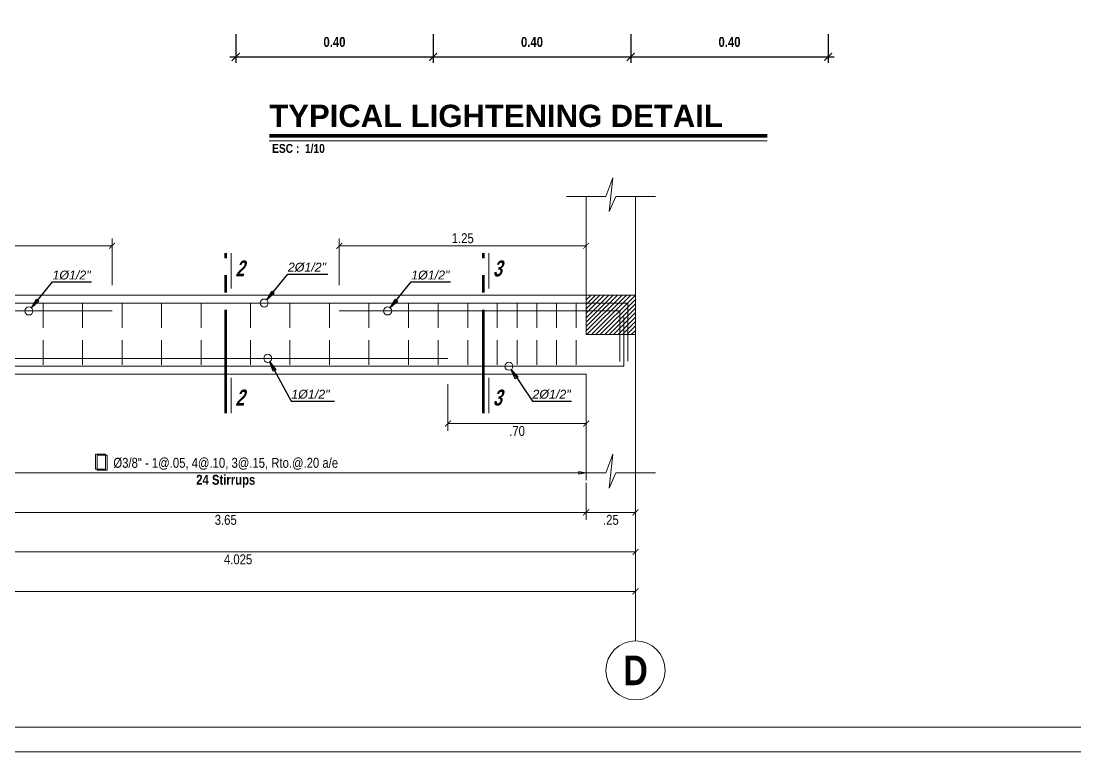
# Model space of a CAD drawing. Header units: millimetres. Extents: x 56 to 215, y 47 to 103.
# Drawn here: x 78.16 to 88.83, y 46.55 to 53.95 of the extents above; entities that cross this region are included whole.
import ezdxf
from ezdxf.enums import TextEntityAlignment as Align

# ---------------------------------------------------------------- set-up
doc = ezdxf.new("R2010")
doc.units = ezdxf.units.MM
doc.linetypes.add('CENTER2', pattern=[28.575, 19.05, -3.175, 3.175, -3.175])
doc.linetypes.add('DASHED2', pattern=[0.375, 0.25, -0.125])
for name, color, linetype, lineweight in [('E_Columna', 3, 'Continuous', 25), ('E_Estribo', 1, 'CENTER2', 20), ('E_Fierros', 2, 'Continuous', 50), ('G_Complemento', 30, 'Continuous', 20), ('G_Cortes', 3, 'Continuous', 60), ('G_Ejes', 253, 'Continuous', 20), ('G_Texto', 122, 'Continuous', 20)]:
    doc.layers.add(name, color=color, linetype=linetype, lineweight=lineweight)
doc.layers.add('G_Acotación', color=171, linetype='Continuous')
doc.styles.add('Acotacion', font='ARIALN.TTF')
doc.styles.add('ARIAL', font='ariali.ttf', dxfattribs={"height": 0.12})
doc.styles.add('Cotas', font='ARIALNB.TTF', dxfattribs={"height": 0.1})
doc.styles.add('Eje', font='ARIALNB.TTF', dxfattribs={"height": 0.3})
doc.styles.add('Notas', font='ARIALNB.TTF', dxfattribs={"height": 0.15})
doc.styles.add('Titulo', font='arialbd.ttf', dxfattribs={"height": 0.2})
doc.styles.add('TITULOS', font='ARIALNB.TTF', dxfattribs={"height": 0.3})
doc.dimstyles.new('110', dxfattribs={"dimtxt": 1, "dimasz": 0.08, "dimexe": 0.06, "dimexo": 0.1, "dimgap": 0.1, "dimtad": 3, "dimtih": 1, "dimtoh": 1, "dimlfac": 0.2, "dimzin": 1, "dimdsep": 46, "dimtxsty": 'Cotas', "dimblk": 'ARCHTICK', "dimcen": 2.5, "dimdle": 0.06, "dimclrt": 3, "dimazin": 0, "dimtp": 0.2, "dimtm": 0.2, "dimtfac": 1, "dimtix": 1, "dimtmove": 1, "dimatfit": 3, "dimldrblk": 'CLOSEDBLANK', "dimfxl": 1, "dimtolj": 1, "dimtzin": 1, "dimarcsym": 0})
doc.dimstyles.new('125', dxfattribs={"dimtxt": 1, "dimasz": 0.06, "dimexe": 0.06, "dimexo": 0.1, "dimgap": 0.08, "dimtad": 3, "dimtih": 1, "dimtoh": 1, "dimlfac": 0.5, "dimzin": 1, "dimdsep": 46, "dimtxsty": 'Cotas', "dimblk": 'ARCHTICK', "dimcen": 2.5, "dimdle": 0.06, "dimclrt": 4, "dimazin": 0, "dimtp": 0.2, "dimtm": 0.2, "dimtfac": 1, "dimtix": 1, "dimtmove": 1, "dimatfit": 3, "dimfxl": 1, "dimtolj": 1, "dimtzin": 1, "dimarcsym": 0})
doc.dimstyles.new('Lenin_25', dxfattribs={"dimscale": 0.5, "dimtxt": 0.2, "dimasz": 0.12, "dimexe": 0.15, "dimexo": 0.2, "dimgap": 0.05, "dimtad": 2, "dimtih": 1, "dimtoh": 1, "dimlfac": 0.5, "dimzin": 4, "dimdsep": 46, "dimtxsty": 'Acotacion', "dimblk": 'ARCHTICK', "dimcen": 0.12, "dimclrd": 256, "dimclre": 256, "dimclrt": 4, "dimazin": 1, "dimtm": 1e-09, "dimtfac": 1, "dimtmove": 2, "dimatfit": 2, "dimldrblk": 'ARCHTICK', "dimfxl": 1, "dimtolj": 1, "dimlwd": 13, "dimlwe": 18, "dimarcsym": 0})

# ---------------------------------------------------------------- blocks, each defined once
blk = doc.blocks.new('Eri')
blk.add_line((-1.7, 0), (0, 0))
blk.add_circle((-2, 0), 0.3)
at = {"color": 1, "style": 'Eje', "flags": 4}
blk.add_attdef('H', text='', height=0.3, dxfattribs=at).set_placement((-2, 0), align=Align.MIDDLE_CENTER)
blk = doc.blocks.new('_ArchTick')
at = {"color": 0, "linetype": 'ByBlock', "const_width": 0.15}
blk.add_lwpolyline([(-0.5, -0.5), (0.5, 0.5)], dxfattribs=at)
blk = doc.blocks.new('*D579')
at = {"layer": 'Defpoints', "color": 0, "transparency": 16777216}
for p in [(59.385, 49.373), (84.385, 49.373), (84.385, 48.173)]:
    blk.add_point(p, dxfattribs=at)
at = {"layer": 'G_Acotación', "lineweight": 18, "transparency": 16777216}
for p, q in [((59.385, 49.273), (59.385, 48.098)), ((84.385, 49.273), (84.385, 48.098))]:
    blk.add_line(p, q, dxfattribs=at)
at = {"layer": 'G_Acotación', "lineweight": 13, "transparency": 16777216}
blk.add_line((59.385, 48.173), (84.385, 48.173), dxfattribs=at)
at = {"layer": 'G_Acotación', "lineweight": 13, "transparency": 16777216, "xscale": 0.06, "yscale": 0.06, "zscale": 0.06, "rotation": 180}
blk.add_blockref('_ArchTick', (59.385, 48.173), dxfattribs=at)
at = {"layer": 'G_Acotación', "lineweight": 13, "transparency": 16777216, "xscale": 0.06, "yscale": 0.06, "zscale": 0.06}
blk.add_blockref('_ArchTick', (84.385, 48.173), dxfattribs=at)
at = {"layer": 'G_Acotación', "color": 4, "lineweight": 5, "transparency": 16777216, "insert": (71.885, 48.097), "char_height": 0.1, "attachment_point": 5, "style": 'Acotacion'}
blk.add_mtext('\\A1;12.500', dxfattribs=at)
blk = doc.blocks.new('*D665')
at = {"layer": 'Defpoints', "color": 0, "transparency": 16777216}
for p in [(76.585, 49.373), (83.885, 49.373), (83.885, 48.973)]:
    blk.add_point(p, dxfattribs=at)
at = {"layer": 'G_Acotación', "lineweight": 18, "transparency": 16777216}
for p, q in [((76.585, 49.273), (76.585, 48.898)), ((83.885, 49.273), (83.885, 48.898))]:
    blk.add_line(p, q, dxfattribs=at)
at = {"layer": 'G_Acotación', "lineweight": 13, "transparency": 16777216}
blk.add_line((76.585, 48.973), (83.885, 48.973), dxfattribs=at)
at = {"layer": 'G_Acotación', "lineweight": 13, "transparency": 16777216, "xscale": 0.06, "yscale": 0.06, "zscale": 0.06, "rotation": 180}
blk.add_blockref('_ArchTick', (76.585, 48.973), dxfattribs=at)
at = {"layer": 'G_Acotación', "lineweight": 13, "transparency": 16777216, "xscale": 0.06, "yscale": 0.06, "zscale": 0.06}
blk.add_blockref('_ArchTick', (83.885, 48.973), dxfattribs=at)
at = {"layer": 'G_Acotación', "color": 4, "lineweight": 5, "transparency": 16777216, "insert": (80.235, 48.897), "char_height": 0.1, "attachment_point": 5, "style": 'Acotacion'}
blk.add_mtext('\\A1;3.65', dxfattribs=at)
blk = doc.blocks.new('*D666')
at = {"layer": 'Defpoints', "color": 0, "transparency": 16777216}
for p in [(83.885, 49.373), (84.385, 49.373), (84.385, 48.973)]:
    blk.add_point(p, dxfattribs=at)
at = {"layer": 'G_Acotación', "lineweight": 18, "transparency": 16777216}
for p, q in [((83.885, 49.273), (83.885, 48.898)), ((84.385, 49.273), (84.385, 48.898))]:
    blk.add_line(p, q, dxfattribs=at)
at = {"layer": 'G_Acotación', "lineweight": 13, "transparency": 16777216}
blk.add_line((83.885, 48.973), (84.385, 48.973), dxfattribs=at)
at = {"layer": 'G_Acotación', "lineweight": 13, "transparency": 16777216, "xscale": 0.06, "yscale": 0.06, "zscale": 0.06, "rotation": 180}
blk.add_blockref('_ArchTick', (83.885, 48.973), dxfattribs=at)
at = {"layer": 'G_Acotación', "lineweight": 13, "transparency": 16777216, "xscale": 0.06, "yscale": 0.06, "zscale": 0.06}
blk.add_blockref('_ArchTick', (84.385, 48.973), dxfattribs=at)
at = {"layer": 'G_Acotación', "color": 4, "lineweight": 5, "transparency": 16777216, "insert": (84.135, 48.897), "char_height": 0.1, "attachment_point": 5, "style": 'Acotacion'}
blk.add_mtext('\\A1;.25', dxfattribs=at)
blk = doc.blocks.new('*D668')
at = {"layer": 'Defpoints', "color": 0, "transparency": 16777216}
for p in [(76.335, 49.373), (84.385, 49.373), (84.385, 48.573)]:
    blk.add_point(p, dxfattribs=at)
at = {"layer": 'G_Acotación', "lineweight": 18, "transparency": 16777216}
for p, q in [((76.335, 49.273), (76.335, 48.498)), ((84.385, 49.273), (84.385, 48.498))]:
    blk.add_line(p, q, dxfattribs=at)
at = {"layer": 'G_Acotación', "lineweight": 13, "transparency": 16777216}
blk.add_line((76.335, 48.573), (84.385, 48.573), dxfattribs=at)
at = {"layer": 'G_Acotación', "lineweight": 13, "transparency": 16777216, "xscale": 0.06, "yscale": 0.06, "zscale": 0.06, "rotation": 180}
blk.add_blockref('_ArchTick', (76.335, 48.573), dxfattribs=at)
at = {"layer": 'G_Acotación', "lineweight": 13, "transparency": 16777216, "xscale": 0.06, "yscale": 0.06, "zscale": 0.06}
blk.add_blockref('_ArchTick', (84.385, 48.573), dxfattribs=at)
at = {"layer": 'G_Acotación', "color": 4, "lineweight": 5, "transparency": 16777216, "insert": (80.36, 48.497), "char_height": 0.1, "attachment_point": 5, "style": 'Acotacion'}
blk.add_mtext('\\A1;4.025', dxfattribs=at)
blk = doc.blocks.new('_ClosedBlank')
at = {"color": 0, "linetype": 'ByBlock', "lineweight": -2}
for p, q in [((-1, 0.17), (0, 0)), ((-1, 0.17), (-1, -0.17)), ((0, 0), (-1, -0.17))]:
    blk.add_line(p, q, dxfattribs=at)
blk = doc.blocks.new('*D586')
at = {"layer": 'Defpoints', "color": 0, "transparency": 16777216}
for p in [(76.585, 50.373), (83.885, 50.373), (83.885, 49.373)]:
    blk.add_point(p, dxfattribs=at)
at = {"layer": 'G_Acotación', "lineweight": 18, "transparency": 16777216}
for p, q in [((76.585, 50.273), (76.585, 49.298)), ((83.885, 50.273), (83.885, 49.298))]:
    blk.add_line(p, q, dxfattribs=at)
at = {"layer": 'G_Acotación', "lineweight": 13, "transparency": 16777216}
blk.add_line((76.66, 49.373), (83.81, 49.373), dxfattribs=at)
at = {"layer": 'G_Acotación', "lineweight": 13, "transparency": 16777216, "xscale": 0.075, "yscale": 0.075, "zscale": 0.075, "rotation": 180}
blk.add_blockref('_ClosedBlank', (76.585, 49.373), dxfattribs=at)
at = {"layer": 'G_Acotación', "lineweight": 13, "transparency": 16777216, "xscale": 0.075, "yscale": 0.075, "zscale": 0.075}
blk.add_blockref('_ClosedBlank', (83.885, 49.373), dxfattribs=at)
at = {"layer": 'G_Acotación', "color": 4, "lineweight": 5, "transparency": 16777216, "insert": (80.235, 49.465), "char_height": 0.1, "attachment_point": 5, "style": 'Acotacion'}
blk.add_mtext('\\A1;Ø3/8" - 1@.05, 4@.10, 3@.15, Rto.@.20 a/e', dxfattribs=at)
blk = doc.blocks.new('*D591')
at = {"layer": 'Defpoints', "color": 0, "transparency": 16777216}
for p in [(76.585, 51.673), (76.585, 51.173), (79.085, 51.173)]:
    blk.add_point(p, dxfattribs=at)
at = {"layer": 'G_Acotación', "lineweight": 18, "transparency": 16777216}
for p, q in [((76.585, 51.273), (76.585, 51.748)), ((79.085, 51.273), (79.085, 51.748))]:
    blk.add_line(p, q, dxfattribs=at)
at = {"layer": 'G_Acotación', "lineweight": 13, "transparency": 16777216}
blk.add_line((79.085, 51.673), (76.585, 51.673), dxfattribs=at)
at = {"layer": 'G_Acotación', "lineweight": 13, "transparency": 16777216, "xscale": 0.06, "yscale": 0.06, "zscale": 0.06, "rotation": 180}
blk.add_blockref('_ArchTick', (76.585, 51.673), dxfattribs=at)
at = {"layer": 'G_Acotación', "lineweight": 13, "transparency": 16777216, "xscale": 0.06, "yscale": 0.06, "zscale": 0.06}
blk.add_blockref('_ArchTick', (79.085, 51.673), dxfattribs=at)
at = {"layer": 'G_Acotación', "color": 4, "lineweight": 5, "transparency": 16777216, "insert": (77.835, 51.749), "char_height": 0.1, "attachment_point": 5, "style": 'Acotacion'}
blk.add_mtext('\\A1;1.25', dxfattribs=at)
blk = doc.blocks.new('*D592')
at = {"layer": 'Defpoints', "color": 0, "transparency": 16777216}
for p in [(81.385, 51.673), (81.385, 51.173), (83.885, 51.173)]:
    blk.add_point(p, dxfattribs=at)
at = {"layer": 'G_Acotación', "lineweight": 18, "transparency": 16777216}
for p, q in [((81.385, 51.273), (81.385, 51.748)), ((83.885, 51.273), (83.885, 51.748))]:
    blk.add_line(p, q, dxfattribs=at)
at = {"layer": 'G_Acotación', "lineweight": 13, "transparency": 16777216}
blk.add_line((83.885, 51.673), (81.385, 51.673), dxfattribs=at)
at = {"layer": 'G_Acotación', "lineweight": 13, "transparency": 16777216, "xscale": 0.06, "yscale": 0.06, "zscale": 0.06, "rotation": 180}
blk.add_blockref('_ArchTick', (81.385, 51.673), dxfattribs=at)
at = {"layer": 'G_Acotación', "lineweight": 13, "transparency": 16777216, "xscale": 0.06, "yscale": 0.06, "zscale": 0.06}
blk.add_blockref('_ArchTick', (83.885, 51.673), dxfattribs=at)
at = {"layer": 'G_Acotación', "color": 4, "lineweight": 5, "transparency": 16777216, "insert": (82.635, 51.749), "char_height": 0.1, "attachment_point": 5, "style": 'Acotacion'}
blk.add_mtext('\\A1;1.25', dxfattribs=at)
blk = doc.blocks.new('*D597')
at = {"layer": 'Defpoints', "color": 0, "transparency": 16777216}
for p in [(82.485, 50.373), (83.885, 50.373), (83.885, 49.873)]:
    blk.add_point(p, dxfattribs=at)
at = {"layer": 'G_Acotación', "lineweight": 18, "transparency": 16777216}
for p, q in [((82.485, 50.273), (82.485, 49.798)), ((83.885, 50.273), (83.885, 49.798))]:
    blk.add_line(p, q, dxfattribs=at)
at = {"layer": 'G_Acotación', "lineweight": 13, "transparency": 16777216}
blk.add_line((82.485, 49.873), (83.885, 49.873), dxfattribs=at)
at = {"layer": 'G_Acotación', "lineweight": 13, "transparency": 16777216, "xscale": 0.06, "yscale": 0.06, "zscale": 0.06, "rotation": 180}
blk.add_blockref('_ArchTick', (82.485, 49.873), dxfattribs=at)
at = {"layer": 'G_Acotación', "lineweight": 13, "transparency": 16777216, "xscale": 0.06, "yscale": 0.06, "zscale": 0.06}
blk.add_blockref('_ArchTick', (83.885, 49.873), dxfattribs=at)
at = {"layer": 'G_Acotación', "color": 4, "lineweight": 5, "transparency": 16777216, "insert": (83.185, 49.797), "char_height": 0.1, "attachment_point": 5, "style": 'Acotacion'}
blk.add_mtext('\\A1;.70', dxfattribs=at)
blk = doc.blocks.new('VIGA01')
at = {"linetype": 'CENTER2', "lineweight": 60, "ltscale": 0.05}
blk.add_line((0, -1.087), (0, 0.387), dxfattribs=at)
at = {"lineweight": 20}
for p, q in [((0.05, 0.062), (0.05, 0.387)), ((0.05, -0.762), (0.05, -1.087))]:
    blk.add_line(p, q, dxfattribs=at)
at = {"ltscale": 1.1, "style": 'Notas', "oblique": 15.64103, "width": 0.871134, "flags": 4}
blk.add_attdef('C0', text='', height=0.1466, dxfattribs=at).set_placement((0.1748, 0.2459), align=Align.MIDDLE_CENTER)
blk.add_attdef('C1', text='', height=0.1466, rotation=360, dxfattribs=at).set_placement((0.1748, -0.943), align=Align.MIDDLE_CENTER)
blk = doc.blocks.new('*D619')
at = {"layer": 'Defpoints', "color": 0, "transparency": 16777216}
for p in [(84.336, 53.916), (86.336, 53.916), (86.336, 53.586)]:
    blk.add_point(p, dxfattribs=at)
at = {"layer": 'G_Acotación', "color": 0, "lineweight": -2, "transparency": 16777216}
for p, q in [((84.336, 53.816), (84.336, 53.526)), ((86.336, 53.816), (86.336, 53.526)), ((84.276, 53.586), (86.396, 53.586))]:
    blk.add_line(p, q, dxfattribs=at)
at = {"layer": 'G_Acotación', "color": 0, "lineweight": -2, "transparency": 16777216, "xscale": 0.08, "yscale": 0.08, "zscale": 0.08, "rotation": 180}
blk.add_blockref('_ArchTick', (84.336, 53.586), dxfattribs=at)
at = {"layer": 'G_Acotación', "color": 0, "lineweight": -2, "transparency": 16777216, "xscale": 0.08, "yscale": 0.08, "zscale": 0.08}
blk.add_blockref('_ArchTick', (86.336, 53.586), dxfattribs=at)
at = {"layer": 'G_Acotación', "color": 3, "lineweight": 5, "transparency": 16777216, "insert": (85.336, 53.737), "char_height": 0.1, "attachment_point": 5, "style": 'Cotas'}
blk.add_mtext('\\A1;0.40', dxfattribs=at)
blk = doc.blocks.new('*D623')
at = {"layer": 'Defpoints', "color": 0, "transparency": 16777216}
for p in [(80.336, 53.916), (82.336, 53.916), (82.336, 53.586)]:
    blk.add_point(p, dxfattribs=at)
at = {"layer": 'G_Acotación', "color": 0, "lineweight": -2, "transparency": 16777216}
for p, q in [((80.336, 53.816), (80.336, 53.526)), ((82.336, 53.816), (82.336, 53.526)), ((80.276, 53.586), (82.396, 53.586))]:
    blk.add_line(p, q, dxfattribs=at)
at = {"layer": 'G_Acotación', "color": 0, "lineweight": -2, "transparency": 16777216, "xscale": 0.08, "yscale": 0.08, "zscale": 0.08, "rotation": 180}
blk.add_blockref('_ArchTick', (80.336, 53.586), dxfattribs=at)
at = {"layer": 'G_Acotación', "color": 0, "lineweight": -2, "transparency": 16777216, "xscale": 0.08, "yscale": 0.08, "zscale": 0.08}
blk.add_blockref('_ArchTick', (82.336, 53.586), dxfattribs=at)
at = {"layer": 'G_Acotación', "color": 3, "lineweight": 5, "transparency": 16777216, "insert": (81.336, 53.737), "char_height": 0.1, "attachment_point": 5, "style": 'Cotas'}
blk.add_mtext('\\A1;0.40', dxfattribs=at)
blk = doc.blocks.new('*D624')
at = {"layer": 'Defpoints', "color": 0, "transparency": 16777216}
for p in [(82.336, 53.916), (84.336, 53.916), (84.336, 53.586)]:
    blk.add_point(p, dxfattribs=at)
at = {"layer": 'G_Acotación', "color": 0, "lineweight": -2, "transparency": 16777216}
for p, q in [((82.336, 53.816), (82.336, 53.526)), ((84.336, 53.816), (84.336, 53.526)), ((82.276, 53.586), (84.396, 53.586))]:
    blk.add_line(p, q, dxfattribs=at)
at = {"layer": 'G_Acotación', "color": 0, "lineweight": -2, "transparency": 16777216, "xscale": 0.08, "yscale": 0.08, "zscale": 0.08, "rotation": 180}
blk.add_blockref('_ArchTick', (82.336, 53.586), dxfattribs=at)
at = {"layer": 'G_Acotación', "color": 0, "lineweight": -2, "transparency": 16777216, "xscale": 0.08, "yscale": 0.08, "zscale": 0.08}
blk.add_blockref('_ArchTick', (84.336, 53.586), dxfattribs=at)
at = {"layer": 'G_Acotación', "color": 3, "lineweight": 5, "transparency": 16777216, "insert": (83.336, 53.737), "char_height": 0.1, "attachment_point": 5, "style": 'Cotas'}
blk.add_mtext('\\A1;0.40', dxfattribs=at)
blk = doc.blocks.new('*D632')
at = {"layer": 'Defpoints', "color": 0, "transparency": 16777216}
for p in [(84.336, 53.916), (86.336, 53.916), (86.336, 53.586)]:
    blk.add_point(p, dxfattribs=at)
at = {"layer": 'G_Acotación', "color": 0, "lineweight": -2, "transparency": 16777216}
for p, q in [((84.336, 53.816), (84.336, 53.526)), ((86.336, 53.816), (86.336, 53.526)), ((84.276, 53.586), (86.396, 53.586))]:
    blk.add_line(p, q, dxfattribs=at)
at = {"layer": 'G_Acotación', "color": 0, "lineweight": -2, "transparency": 16777216, "xscale": 0.08, "yscale": 0.08, "zscale": 0.08, "rotation": 180}
blk.add_blockref('_ArchTick', (84.336, 53.586), dxfattribs=at)
at = {"layer": 'G_Acotación', "color": 0, "lineweight": -2, "transparency": 16777216, "xscale": 0.08, "yscale": 0.08, "zscale": 0.08}
blk.add_blockref('_ArchTick', (86.336, 53.586), dxfattribs=at)
at = {"layer": 'G_Acotación', "color": 3, "lineweight": 5, "transparency": 16777216, "insert": (85.336, 53.737), "char_height": 0.1, "attachment_point": 5, "style": 'Cotas'}
blk.add_mtext('\\A1;0.40', dxfattribs=at)
blk = doc.blocks.new('*D636')
at = {"layer": 'Defpoints', "color": 0, "transparency": 16777216}
for p in [(80.336, 53.916), (82.336, 53.916), (82.336, 53.586)]:
    blk.add_point(p, dxfattribs=at)
at = {"layer": 'G_Acotación', "color": 0, "lineweight": -2, "transparency": 16777216}
for p, q in [((80.336, 53.816), (80.336, 53.526)), ((82.336, 53.816), (82.336, 53.526)), ((80.276, 53.586), (82.396, 53.586))]:
    blk.add_line(p, q, dxfattribs=at)
at = {"layer": 'G_Acotación', "color": 0, "lineweight": -2, "transparency": 16777216, "xscale": 0.08, "yscale": 0.08, "zscale": 0.08, "rotation": 180}
blk.add_blockref('_ArchTick', (80.336, 53.586), dxfattribs=at)
at = {"layer": 'G_Acotación', "color": 0, "lineweight": -2, "transparency": 16777216, "xscale": 0.08, "yscale": 0.08, "zscale": 0.08}
blk.add_blockref('_ArchTick', (82.336, 53.586), dxfattribs=at)
at = {"layer": 'G_Acotación', "color": 3, "lineweight": 5, "transparency": 16777216, "insert": (81.336, 53.737), "char_height": 0.1, "attachment_point": 5, "style": 'Cotas'}
blk.add_mtext('\\A1;0.40', dxfattribs=at)
blk = doc.blocks.new('*D637')
at = {"layer": 'Defpoints', "color": 0, "transparency": 16777216}
for p in [(82.336, 53.916), (84.336, 53.916), (84.336, 53.586)]:
    blk.add_point(p, dxfattribs=at)
at = {"layer": 'G_Acotación', "color": 0, "lineweight": -2, "transparency": 16777216}
for p, q in [((82.336, 53.816), (82.336, 53.526)), ((84.336, 53.816), (84.336, 53.526)), ((82.276, 53.586), (84.396, 53.586))]:
    blk.add_line(p, q, dxfattribs=at)
at = {"layer": 'G_Acotación', "color": 0, "lineweight": -2, "transparency": 16777216, "xscale": 0.08, "yscale": 0.08, "zscale": 0.08, "rotation": 180}
blk.add_blockref('_ArchTick', (82.336, 53.586), dxfattribs=at)
at = {"layer": 'G_Acotación', "color": 0, "lineweight": -2, "transparency": 16777216, "xscale": 0.08, "yscale": 0.08, "zscale": 0.08}
blk.add_blockref('_ArchTick', (84.336, 53.586), dxfattribs=at)
at = {"layer": 'G_Acotación', "color": 3, "lineweight": 5, "transparency": 16777216, "insert": (83.336, 53.737), "char_height": 0.1, "attachment_point": 5, "style": 'Cotas'}
blk.add_mtext('\\A1;0.40', dxfattribs=at)
blk = doc.blocks.new('Titulo')
at = {"style": 'Titulo', "oblique": 20, "flags": 4}
blk.add_attdef('TITULO', (0.026, 0.189), '', height=0.3, dxfattribs=at)
at = {"oblique": 20, "flags": 4}
blk.add_attdef('ESCALA', (0.26, -0.101), '', height=0.11, dxfattribs=at)

msp = doc.modelspace()

# ---------------------------------------------------------------- hatches: boundary and pattern name
at = {"layer": 'E_Columna', "lineweight": 5}
h = msp.add_hatch(dxfattribs=at)
h.set_pattern_fill('LINE', color=256, scale=0.01, angle=45, style=0)
h.set_pattern_definition([(45, (-1026.8385, -744.212515), (-0.0224506403, 0.0224506403), [])])
h.paths.add_polyline_path([(83.8851, 50.7731), (84.3851, 50.7731), (84.3851, 51.1731), (83.8851, 51.1731)])

# ---------------------------------------------------------------- linework, layer by layer
at = {"lineweight": 5}
for points in [[(97.6255, 46.547), (97.6255, 74.1029), (56.5755, 74.1029), (56.5755, 46.547)], [(97.3755, 46.797), (97.3755, 73.8529), (56.8255, 73.8529), (56.8255, 46.797)]]:
    msp.add_lwpolyline(points, close=True, dxfattribs=at)
at = {"layer": 'E_Columna', "lineweight": 5}
msp.add_lwpolyline([(83.8851, 50.7731), (84.3851, 50.7731), (84.3851, 51.1731), (83.8851, 51.1731)], close=True, dxfattribs=at)
at = {"layer": 'E_Estribo', "linetype": 'DASHED2', "lineweight": 5}
for p, q in [((78.3851, 51.0931), (78.3851, 50.4531)), ((78.7851, 51.0931), (78.7851, 50.4531)), ((79.1851, 51.0931), (79.1851, 50.4531)), ((79.5851, 51.0931), (79.5851, 50.4531)), ((79.9851, 51.0931), (79.9851, 50.4531)), ((80.4851, 51.0931), (80.4851, 50.4531)), ((80.8851, 51.0931), (80.8851, 50.4531)), ((81.2851, 51.0931), (81.2851, 50.4531)), ((81.6851, 51.0931), (81.6851, 50.4531)), ((82.0851, 51.0931), (82.0851, 50.4531)), ((82.3851, 51.0931), (82.3851, 50.4531)), ((82.6851, 51.0931), (82.6851, 50.4531)), ((82.9851, 51.0931), (82.9851, 50.4531)), ((83.1851, 51.0931), (83.1851, 50.4531)), ((83.3851, 51.0931), (83.3851, 50.4531)), ((83.5851, 51.0931), (83.5851, 50.4531)), ((83.7851, 51.0931), (83.7851, 50.4531))]:
    msp.add_line(p, q, dxfattribs=at)
at = {"layer": 'E_Estribo', "lineweight": 5}
for points in [[(78.9171, 49.4114), (79.0171, 49.4114), (79.0171, 49.5614), (78.9171, 49.5614)], [(78.9348, 49.4012), (79.0348, 49.4012), (79.0348, 49.5512), (78.9348, 49.5512)]]:
    msp.add_lwpolyline(points, close=True, dxfattribs=at)
at = {"layer": 'E_Fierros', "lineweight": 5}
for p, q in [((84.3051, 51.0931), (57.8651, 51.0931)), ((73.1851, 51.0131), (79.0851, 51.0131)), ((81.3851, 51.0131), (84.2251, 51.0131)), ((84.2251, 51.0131), (84.2251, 50.5004)), ((84.3051, 51.0931), (84.3051, 50.5037)), ((84.2651, 50.4531), (84.2651, 50.9531)), ((82.4851, 50.5331), (77.9851, 50.5331)), ((84.2651, 50.4531), (59.5051, 50.4531))]:
    msp.add_line(p, q, dxfattribs=at)
at = {"layer": 'G_Complemento', "lineweight": 5}
msp.add_lwpolyline([(76.5851, 50.3731), (83.8851, 50.3731), (83.8851, 49.3731), (84.0851, 49.3731), (84.1534, 49.5626), (84.1169, 49.2192), (84.1851, 49.3731), (84.3851, 49.3731), (84.3851, 52.1731), (84.1851, 52.1731), (84.1169, 52.0192), (84.1534, 52.3626), (84.0851, 52.1731), (83.8851, 52.1731), (83.8851, 51.1731), (76.5851, 51.1731)], dxfattribs=at)
at = {"layer": 'G_Cortes', "lineweight": 5}
for points in [[(83.6851, 52.1731), (84.0851, 52.1731), (84.1534, 52.3626), (84.1169, 52.0192), (84.1851, 52.1731), (84.3851, 52.1731), (84.5851, 52.1731)], [(83.6851, 49.3731), (84.0851, 49.3731), (84.1534, 49.5626), (84.1169, 49.2192), (84.1851, 49.3731), (84.3851, 49.3731), (84.5851, 49.3731)]]:
    msp.add_lwpolyline(points, dxfattribs=at)
at = {"layer": 'G_Texto', "lineweight": 5, "const_width": 0.0375}
msp.add_lwpolyline([(80.6763, 52.786), (85.718, 52.786)], dxfattribs=at)
at = {"layer": 'G_Texto', "lineweight": 5}
msp.add_lwpolyline([(80.6763, 52.7348), (85.718, 52.7348)], dxfattribs=at)
for centre in [(80.6251, 51.0931), (78.2418, 51.0131), (81.8746, 51.0131), (80.6604, 50.5331), (83.1021, 50.4531)]:
    msp.add_circle(centre, 0.041, dxfattribs=at)

# ---------------------------------------------------------------- block references
at = {"layer": 'G_Cortes', "lineweight": 5}
ref = msp.add_blockref('VIGA01', (80.2351, 51.1731), dxfattribs=dict(at, xscale=1.099999999999909, yscale=1.099999999999909, zscale=1.099999999999909))
ref.add_attrib('C1', '2', dxfattribs={"layer": '0', "ltscale": 1.1, "height": 0.1613, "rotation": 360, "style": 'Notas', "oblique": 15.64103, "width": 0.871134}).set_placement((80.3774, 50.1358), align=Align.MIDDLE_CENTER)
ref.add_attrib('C0', '2', dxfattribs={"layer": '0', "ltscale": 1.1, "height": 0.1613, "style": 'Notas', "oblique": 15.64103, "width": 0.871134}).set_placement((80.3774, 51.4436), align=Align.MIDDLE_CENTER)
ref = msp.add_blockref('VIGA01', (82.8436, 51.1731), dxfattribs=dict(at, xscale=1.099999999999909, yscale=1.099999999999909, zscale=1.099999999999909))
ref.add_attrib('C1', '3', dxfattribs={"layer": '0', "ltscale": 1.1, "height": 0.1613, "rotation": 360, "style": 'Notas', "oblique": 15.64103, "width": 0.871134}).set_placement((82.9859, 50.1358), align=Align.MIDDLE_CENTER)
ref.add_attrib('C0', '3', dxfattribs={"layer": '0', "ltscale": 1.1, "height": 0.1613, "style": 'Notas', "oblique": 15.64103, "width": 0.871134}).set_placement((82.9859, 51.4436), align=Align.MIDDLE_CENTER)
at = {"layer": 'G_Ejes', "lineweight": 5}
ref = msp.add_blockref('Eri', (84.3851, 49.3731), dxfattribs=dict(at, rotation=90))
ref.add_attrib('H', 'D', dxfattribs={"layer": '0', "color": 1, "height": 0.3, "style": 'Eje', "flags": 4}).set_placement((84.3851, 47.3731), align=Align.MIDDLE_CENTER)
at = {"layer": 'G_Texto', "lineweight": 5}
ref = msp.add_blockref('Titulo', (80.6763, 52.7348), dxfattribs=dict(at, xscale=0.75, yscale=0.75, zscale=0.75))
ref.add_attrib('TITULO', 'TYPICAL LIGHTENING DETAIL', (80.6763, 52.8769), dxfattribs={"layer": '0', "height": 0.225, "style": 'Titulo', "flags": 4})
ref.add_attrib('ESCALA', ' ESC :  1/10', (80.6763, 52.6141), dxfattribs={"layer": '0', "height": 0.09, "style": 'Cotas', "flags": 4})

# ---------------------------------------------------------------- texts
at = {"layer": 'G_Texto', "lineweight": 5, "style": 'ARIAL'}
for s, p in [('2Ø1/2"', (80.864, 51.4118)), ('1Ø1/2"', (78.4807, 51.3318)), ('1Ø1/2"', (82.1135, 51.3318)), ('1Ø1/2"', (80.8993, 50.1246)), ('2Ø1/2"', (83.341, 50.1246))]:
    msp.add_text(s, height=0.09, dxfattribs=at).set_placement(p)
at = {"layer": 'G_Texto', "color": 0, "lineweight": 5, "style": 'TITULOS'}
msp.add_text('24 Stirrups', height=0.1, dxfattribs=at).set_placement((80.2351, 49.3531), align=Align.TOP_CENTER)

# ---------------------------------------------------------------- dimensions: what is measured, and where the dimension line sits
at = {"layer": 'G_Acotación', "lineweight": 5}
for base, p1, p2, picture, middle in [((82.3357, 53.5864), (80.3357, 53.9164), (82.3357, 53.9164), '*D623', (81.3357, 53.7374)), ((82.3357, 53.5864), (80.3357, 53.9164), (82.3357, 53.9164), '*D636', (81.3357, 53.7374)), ((84.3357, 53.5864), (82.3357, 53.9164), (84.3357, 53.9164), '*D624', (83.3357, 53.7374)), ((84.3357, 53.5864), (82.3357, 53.9164), (84.3357, 53.9164), '*D637', (83.3357, 53.7374)), ((86.3357, 53.5864), (84.3357, 53.9164), (86.3357, 53.9164), '*D619', (85.3357, 53.7374)), ((86.3357, 53.5864), (84.3357, 53.9164), (86.3357, 53.9164), '*D632', (85.3357, 53.7374))]:
    dim = msp.add_linear_dim(base=base, p1=p1, p2=p2, dimstyle='110', dxfattribs=at)
    dim.commit()
    dim.dimension.update_dxf_attribs({"geometry": picture, "text_midpoint": middle})
for base, p1, p2, override, picture, middle in [((76.5851, 51.6731), (79.0851, 51.1731), (76.5851, 51.1731), {"dimfxl": 0.065}, '*D591', (77.8351, 51.7492)), ((81.3851, 51.6731), (83.8851, 51.1731), (81.3851, 51.1731), {"dimfxl": 0.065}, '*D592', (82.6351, 51.7492)), ((83.8851, 49.8731), (82.4851, 50.3731), (83.8851, 50.3731), {"dimfxl": 0.065}, '*D597', (83.1851, 49.7971)), ((84.3851, 48.1731), (59.3851, 49.3731), (84.3851, 49.3731), {"dimdec": 3, "dimfxl": 0.06}, '*D579', (71.8851, 48.0971)), ((84.3851, 48.5731), (76.3351, 49.3731), (84.3851, 49.3731), {"dimdec": 3, "dimfxl": 0.06}, '*D668', (80.3601, 48.4971)), ((83.8851, 48.9731), (76.5851, 49.3731), (83.8851, 49.3731), {"dimfxl": 0.06}, '*D665', (80.2351, 48.8971)), ((84.3851, 48.9731), (83.8851, 49.3731), (84.3851, 49.3731), {"dimfxl": 0.06}, '*D666', (84.1351, 48.8971))]:
    dim = msp.add_linear_dim(base=base, p1=p1, p2=p2, dimstyle='Lenin_25', override=override, dxfattribs=at)
    dim.commit()
    dim.dimension.update_dxf_attribs({"geometry": picture, "text_midpoint": middle})
dim = msp.add_linear_dim(base=(83.8851, 49.3731), p1=(76.5851, 50.3731), p2=(83.8851, 50.3731), text='Ø3/8" - 1@.05, 4@.10, 3@.15, Rto.@.20 a/e', dimstyle='Lenin_25', override={"dimasz": 0.15, "dimtad": 3, "dimblk1": 'ClosedBlank', "dimblk2": 'ClosedBlank', "dimsah": 1, "dimfxl": 0.065}, dxfattribs=at)
dim.commit()
dim.dimension.update_dxf_attribs({"geometry": '*D586', "text_midpoint": (80.2351, 49.4647)})

# ---------------------------------------------------------------- leaders
at = {"layer": 'G_Texto', "lineweight": 5}
for points in [[(80.651, 51.1249), (80.864, 51.3868), (81.2675, 51.3868)], [(78.2677, 51.0449), (78.4807, 51.3068), (78.8768, 51.3068)], [(81.9005, 51.0449), (82.1135, 51.3068), (82.5095, 51.3068)], [(80.6802, 50.4972), (80.8993, 50.0998), (81.335, 50.0998)], [(83.125, 50.4192), (83.341, 50.0998), (83.737, 50.0998)]]:
    msp.add_leader(points, dimstyle='125', override={"dimasz": 0.1, "dimgap": 0.08, "dimtad": 0, "dimldrblk": 'ClosedBlank'}, dxfattribs=at)

doc.saveas('drawing.dxf')
